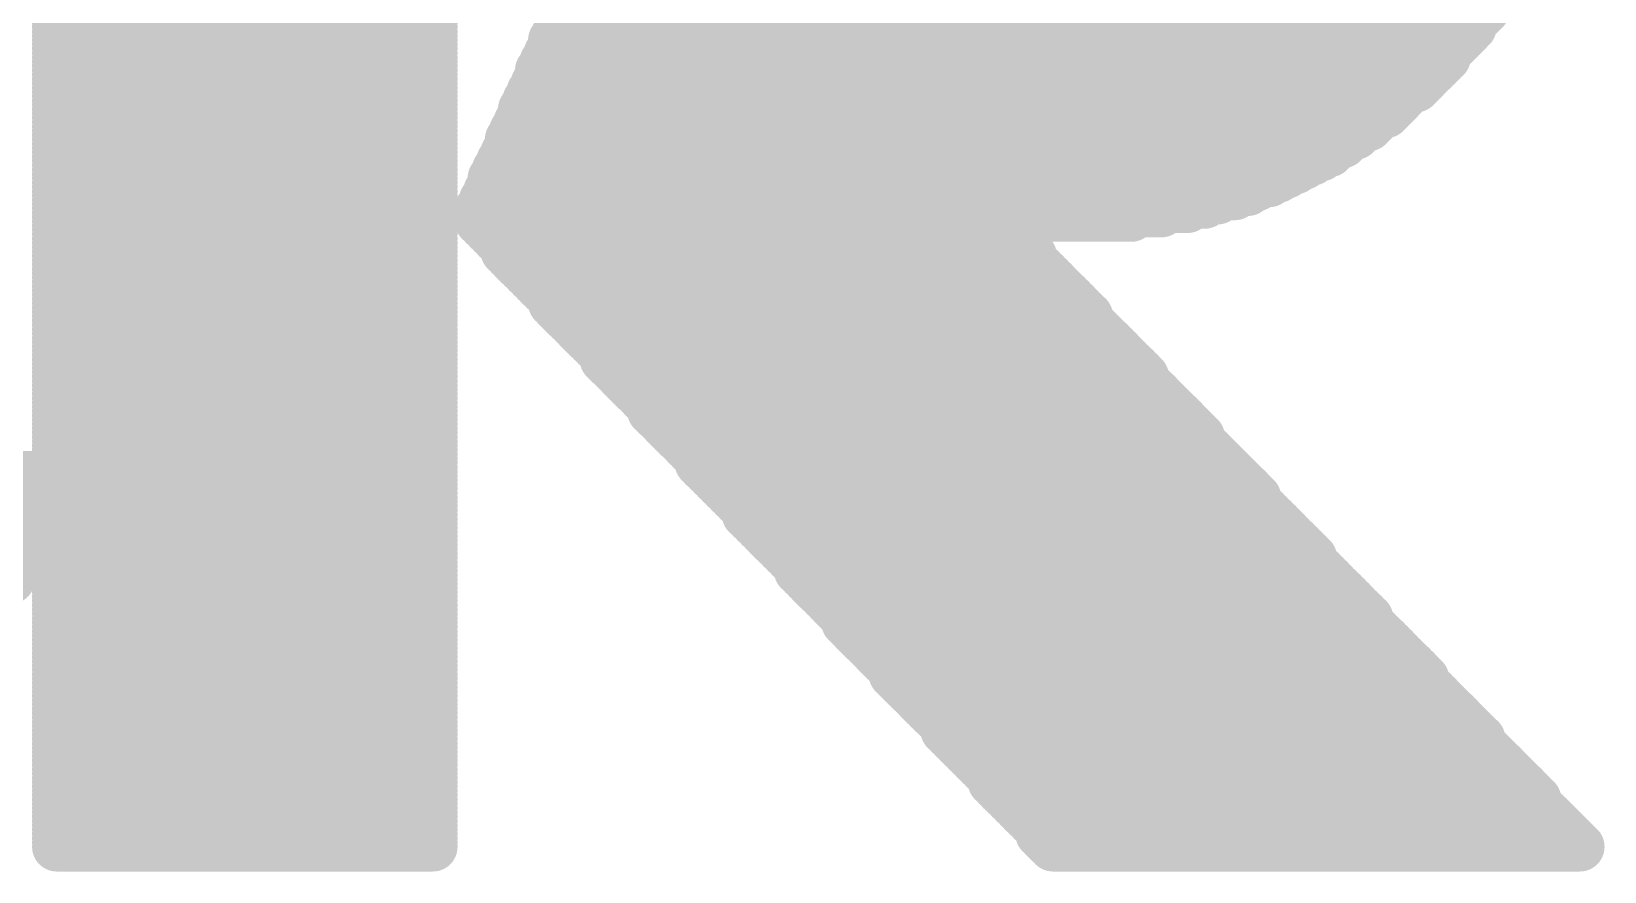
# Model space of a CAD drawing. Extents: x 97 to 206, y 100 to 175.
# Drawn here: x 159.823 to 161.416, y 163.494 to 164.344 of the extents above; entities that cross this region are included whole.
import ezdxf

# ---------------------------------------------------------------- set-up
doc = ezdxf.new("R2010")
doc.units = 0
doc.layers.get('0').update_dxf_attribs({"linetype": 'CONTINUOUS'})
doc.layers.add('SILK-TOP_PHO', color=9, linetype='CONTINUOUS')

# ---------------------------------------------------------------- blocks, each defined once
blk = doc.blocks.new('ROUND_117')
at = {"const_width": 0.02502}
blk.add_lwpolyline([(-0.01251, 0, 1), (0.01251, 0, 1)], format="xyb", close=True, dxfattribs=at)

msp = doc.modelspace()

# ---------------------------------------------------------------- linework, layer by layer
at = {"layer": 'SILK-TOP_PHO', "const_width": 0.050038}
for points in [[(159.84855, 164.36594), (160.229296, 164.36594)], [(159.84855, 164.361622), (160.229296, 164.361622)], [(160.363662, 164.361622), (161.290254, 164.361622)], [(160.368234, 164.36594), (161.294572, 164.36594)], [(159.84855, 164.357304), (160.229296, 164.357304)], [(159.84855, 164.352986), (160.229296, 164.352986)], [(159.84855, 164.348668), (160.229296, 164.348668)], [(159.84855, 164.344096), (160.229296, 164.344096)], [(160.355026, 164.344096), (161.277046, 164.344096)], [(160.359344, 164.352986), (161.281364, 164.352986)], [(160.359344, 164.348668), (161.281364, 164.348668)], [(160.363662, 164.357304), (161.285682, 164.357304)], [(159.84855, 164.339778), (160.229296, 164.339778)], [(159.84855, 164.33546), (160.229296, 164.33546)], [(159.84855, 164.331142), (160.229296, 164.331142)], [(159.84855, 164.326824), (160.229296, 164.326824)], [(160.350708, 164.33546), (161.26841, 164.33546)], [(160.350708, 164.331142), (161.264092, 164.331142)], [(160.350708, 164.326824), (161.25952, 164.326824)], [(160.355026, 164.339778), (161.272728, 164.339778)], [(159.84855, 164.322252), (160.229296, 164.322252)], [(159.84855, 164.317934), (160.229296, 164.317934)], [(159.84855, 164.313616), (160.229296, 164.313616)], [(160.342072, 164.313616), (161.250884, 164.313616)], [(160.34639, 164.322252), (161.255202, 164.322252)], [(160.34639, 164.317934), (161.255202, 164.317934)], [(159.84855, 164.309298), (160.229296, 164.309298)], [(159.84855, 164.30498), (160.229296, 164.30498)], [(159.84855, 164.300662), (160.229296, 164.300662)], [(159.84855, 164.29609), (160.229296, 164.29609)], [(160.3375, 164.30498), (161.242248, 164.30498)], [(160.3375, 164.300662), (161.237676, 164.300662)], [(160.3375, 164.29609), (161.233358, 164.29609)], [(160.342072, 164.309298), (161.246566, 164.309298)], [(159.84855, 164.291772), (160.229296, 164.291772)], [(159.84855, 164.287454), (160.229296, 164.287454)], [(159.84855, 164.283136), (160.229296, 164.283136)], [(159.84855, 164.278818), (160.229296, 164.278818)], [(160.328864, 164.283136), (161.215832, 164.283136)], [(160.328864, 164.278818), (161.211514, 164.278818)], [(160.333182, 164.291772), (161.22904, 164.291772)], [(160.333182, 164.287454), (161.224722, 164.287454)], [(159.84855, 164.274246), (160.229296, 164.274246)], [(159.84855, 164.269928), (160.229296, 164.269928)], [(159.84855, 164.26561), (160.229296, 164.26561)], [(160.320228, 164.26561), (161.19856, 164.26561)], [(160.324546, 164.274246), (161.207196, 164.274246)], [(160.324546, 164.269928), (161.202878, 164.269928)], [(159.84855, 164.261292), (160.229296, 164.261292)], [(159.84855, 164.256974), (160.229296, 164.256974)], [(159.84855, 164.252402), (160.229296, 164.252402)], [(159.84855, 164.248084), (160.229296, 164.248084)], [(160.315656, 164.252402), (161.181034, 164.252402)], [(160.315656, 164.248084), (161.176716, 164.248084)], [(160.320228, 164.261292), (161.194242, 164.261292)], [(160.320228, 164.256974), (161.185352, 164.256974)], [(159.84855, 164.243766), (160.229296, 164.243766)], [(159.84855, 164.239448), (160.229296, 164.239448)], [(159.84855, 164.23513), (160.229296, 164.23513)], [(160.30702, 164.23513), (161.154872, 164.23513)], [(160.311338, 164.243766), (161.167826, 164.243766)], [(160.311338, 164.239448), (161.163508, 164.239448)], [(159.84855, 164.230812), (160.229296, 164.230812)], [(159.84855, 164.22624), (160.229296, 164.22624)], [(159.84855, 164.221922), (160.229296, 164.221922)], [(159.84855, 164.217604), (160.229296, 164.217604)], [(160.302702, 164.221922), (161.137346, 164.221922)], [(160.302702, 164.217604), (161.12871, 164.217604)], [(160.30702, 164.230812), (161.150554, 164.230812)], [(160.30702, 164.22624), (161.141664, 164.22624)], [(159.84855, 164.213286), (160.229296, 164.213286)], [(159.84855, 164.208968), (160.229296, 164.208968)], [(159.84855, 164.204396), (160.229296, 164.204396)], [(159.84855, 164.200078), (160.229296, 164.200078)], [(160.293812, 164.204396), (161.102548, 164.204396)], [(160.293812, 164.200078), (161.093658, 164.200078)], [(160.298384, 164.213286), (161.11982, 164.213286)], [(160.298384, 164.208968), (161.111184, 164.208968)], [(159.84855, 164.19576), (160.229296, 164.19576)], [(159.84855, 164.191442), (160.229296, 164.191442)], [(159.84855, 164.187124), (160.229296, 164.187124)], [(160.289494, 164.19576), (161.085022, 164.19576)], [(160.289494, 164.191442), (161.076132, 164.191442)], [(160.289494, 164.187124), (161.063178, 164.187124)], [(159.84855, 164.182552), (160.229296, 164.182552)], [(159.84855, 164.178234), (160.229296, 164.178234)], [(159.84855, 164.173916), (160.229296, 164.173916)], [(159.84855, 164.169598), (160.229296, 164.169598)], [(160.280858, 164.173916), (161.023808, 164.173916)], [(160.280858, 164.169598), (161.010854, 164.169598)], [(160.285176, 164.182552), (161.054542, 164.182552)], [(160.285176, 164.178234), (161.041334, 164.178234)], [(159.84855, 164.16528), (160.229296, 164.16528)], [(159.84855, 164.160962), (160.229296, 164.160962)], [(159.84855, 164.15639), (160.229296, 164.15639)], [(159.84855, 164.152072), (160.229296, 164.152072)], [(160.27654, 164.16528), (160.993328, 164.16528)], [(160.27654, 164.160962), (160.967166, 164.160962)], [(160.27654, 164.15639), (160.936432, 164.15639)], [(160.27654, 164.152072), (160.801304, 164.152072)], [(159.84855, 164.147754), (160.229296, 164.147754)], [(159.84855, 164.143436), (160.229296, 164.143436)], [(159.84855, 164.139118), (160.229296, 164.139118)], [(160.280858, 164.147754), (160.805622, 164.147754)], [(160.285176, 164.143436), (160.80994, 164.143436)], [(160.289494, 164.139118), (160.814258, 164.139118)], [(159.84855, 164.134546), (160.229296, 164.134546)], [(159.84855, 164.130228), (160.229296, 164.130228)], [(159.84855, 164.12591), (160.229296, 164.12591)], [(159.84855, 164.121592), (160.229296, 164.121592)], [(160.293812, 164.134546), (160.818576, 164.134546)], [(160.298384, 164.130228), (160.823148, 164.130228)], [(160.302702, 164.12591), (160.827466, 164.12591)], [(160.302702, 164.121592), (160.831784, 164.121592)], [(159.84855, 164.117274), (160.229296, 164.117274)], [(159.84855, 164.112702), (160.229296, 164.112702)], [(159.84855, 164.108384), (160.229296, 164.108384)], [(159.84855, 164.104066), (160.229296, 164.104066)], [(160.30702, 164.117274), (160.836102, 164.117274)], [(160.311338, 164.112702), (160.836102, 164.112702)], [(160.315656, 164.108384), (160.84042, 164.108384)], [(160.320228, 164.104066), (160.844992, 164.104066)], [(159.84855, 164.099748), (160.229296, 164.099748)], [(159.84855, 164.09543), (160.229296, 164.09543)], [(159.84855, 164.091112), (160.229296, 164.091112)], [(160.324546, 164.099748), (160.84931, 164.099748)], [(160.328864, 164.09543), (160.853628, 164.09543)], [(160.333182, 164.091112), (160.857946, 164.091112)], [(159.84855, 164.08654), (160.229296, 164.08654)], [(159.84855, 164.082222), (160.229296, 164.082222)], [(159.84855, 164.077904), (160.229296, 164.077904)], [(159.84855, 164.073586), (160.229296, 164.073586)], [(160.3375, 164.08654), (160.862264, 164.08654)], [(160.342072, 164.082222), (160.866582, 164.082222)], [(160.34639, 164.077904), (160.871154, 164.077904)], [(160.350708, 164.073586), (160.875472, 164.073586)], [(159.84855, 164.069268), (160.229296, 164.069268)], [(159.84855, 164.064696), (160.229296, 164.064696)], [(159.84855, 164.060378), (160.229296, 164.060378)], [(159.84855, 164.05606), (160.229296, 164.05606)], [(160.350708, 164.069268), (160.87979, 164.069268)], [(160.355026, 164.064696), (160.884108, 164.064696)], [(160.359344, 164.060378), (160.888426, 164.060378)], [(160.363662, 164.05606), (160.892998, 164.05606)], [(159.84855, 164.051742), (160.229296, 164.051742)], [(159.84855, 164.047424), (160.229296, 164.047424)], [(159.84855, 164.042852), (160.229296, 164.042852)], [(160.368234, 164.051742), (160.892998, 164.051742)], [(160.372552, 164.047424), (160.897316, 164.047424)], [(160.37687, 164.042852), (160.901634, 164.042852)], [(159.84855, 164.038534), (160.229296, 164.038534)], [(159.84855, 164.034216), (160.229296, 164.034216)], [(159.84855, 164.029898), (160.229296, 164.029898)], [(159.84855, 164.02558), (160.229296, 164.02558)], [(160.381188, 164.038534), (160.905952, 164.038534)], [(160.385506, 164.034216), (160.91027, 164.034216)], [(160.390078, 164.029898), (160.914842, 164.029898)], [(160.394396, 164.02558), (160.91916, 164.02558)], [(159.84855, 164.021262), (160.229296, 164.021262)], [(159.84855, 164.01669), (160.229296, 164.01669)], [(159.84855, 164.012372), (160.229296, 164.012372)], [(159.84855, 164.008054), (160.229296, 164.008054)], [(160.398714, 164.021262), (160.923478, 164.021262)], [(160.403032, 164.01669), (160.927796, 164.01669)], [(160.403032, 164.012372), (160.932114, 164.012372)], [(160.40735, 164.008054), (160.936432, 164.008054)], [(159.84855, 164.003736), (160.229296, 164.003736)], [(159.84855, 163.999418), (160.229296, 163.999418)], [(159.84855, 163.994846), (160.229296, 163.994846)], [(160.411922, 164.003736), (160.941004, 164.003736)], [(160.41624, 163.999418), (160.945322, 163.999418)], [(160.420558, 163.994846), (160.94964, 163.994846)], [(159.84855, 163.990528), (160.229296, 163.990528)], [(159.84855, 163.98621), (160.229296, 163.98621)], [(159.84855, 163.981892), (160.229296, 163.981892)], [(159.84855, 163.977574), (160.229296, 163.977574)], [(160.424876, 163.990528), (160.94964, 163.990528)], [(160.429194, 163.98621), (160.953958, 163.98621)], [(160.433512, 163.981892), (160.958276, 163.981892)], [(160.438084, 163.977574), (160.962848, 163.977574)], [(159.84855, 163.973002), (160.229296, 163.973002)], [(159.84855, 163.968684), (160.229296, 163.968684)], [(159.84855, 163.964366), (160.229296, 163.964366)], [(160.442402, 163.973002), (160.967166, 163.973002)], [(160.44672, 163.968684), (160.971484, 163.968684)], [(160.451038, 163.964366), (160.975802, 163.964366)], [(159.84855, 163.960048), (160.229296, 163.960048)], [(159.84855, 163.95573), (160.229296, 163.95573)], [(159.84855, 163.951412), (160.229296, 163.951412)], [(159.84855, 163.94684), (160.229296, 163.94684)], [(160.451038, 163.960048), (160.98012, 163.960048)], [(160.455356, 163.95573), (160.984692, 163.95573)], [(160.459928, 163.951412), (160.98901, 163.951412)], [(160.464246, 163.94684), (160.993328, 163.94684)], [(159.84855, 163.942522), (160.229296, 163.942522)], [(159.84855, 163.938204), (160.229296, 163.938204)], [(159.84855, 163.933886), (160.229296, 163.933886)], [(159.84855, 163.929568), (160.229296, 163.929568)], [(160.468564, 163.942522), (160.997646, 163.942522)], [(160.472882, 163.938204), (161.001964, 163.938204)], [(160.4772, 163.933886), (161.006282, 163.933886)], [(160.481772, 163.929568), (161.006282, 163.929568)], [(159.84855, 163.924996), (160.229296, 163.924996)], [(159.84855, 163.920678), (160.229296, 163.920678)], [(159.84855, 163.91636), (160.229296, 163.91636)], [(160.48609, 163.924996), (161.010854, 163.924996)], [(160.490408, 163.920678), (161.015172, 163.920678)], [(160.494726, 163.91636), (161.01949, 163.91636)], [(159.84855, 163.912042), (160.229296, 163.912042)], [(159.84855, 163.907724), (160.229296, 163.907724)], [(159.84855, 163.903152), (160.229296, 163.903152)], [(159.84855, 163.898834), (160.229296, 163.898834)], [(160.499044, 163.912042), (161.023808, 163.912042)], [(160.499044, 163.907724), (161.028126, 163.907724)], [(160.503362, 163.903152), (161.032698, 163.903152)], [(160.507934, 163.898834), (161.037016, 163.898834)], [(158.556452, 163.894516), (160.229296, 163.894516)], [(158.56077, 163.890198), (160.229296, 163.890198)], [(158.56077, 163.88588), (160.229296, 163.88588)], [(158.565088, 163.881562), (159.840676, 163.881562)], [(159.84855, 163.881562), (160.229296, 163.881562)], [(160.512252, 163.894516), (161.041334, 163.894516)], [(160.51657, 163.890198), (161.045652, 163.890198)], [(160.520888, 163.88588), (161.04997, 163.88588)], [(160.525206, 163.881562), (161.054542, 163.881562)], [(158.569406, 163.87699), (159.840676, 163.87699)], [(158.573978, 163.872672), (159.836358, 163.872672)], [(158.573978, 163.868354), (159.836358, 163.868354)], [(159.84855, 163.87699), (160.229296, 163.87699)], [(159.84855, 163.872672), (160.229296, 163.872672)], [(159.84855, 163.868354), (160.229296, 163.868354)], [(160.529778, 163.87699), (161.05886, 163.87699)], [(160.534096, 163.872672), (161.063178, 163.872672)], [(160.538414, 163.868354), (161.063178, 163.868354)], [(158.578296, 163.864036), (159.83204, 163.864036)], [(158.582614, 163.859718), (159.83204, 163.859718)], [(158.582614, 163.855146), (159.827722, 163.855146)], [(158.586932, 163.850828), (159.827722, 163.850828)], [(159.84855, 163.864036), (160.229296, 163.864036)], [(159.84855, 163.859718), (160.229296, 163.859718)], [(159.84855, 163.855146), (160.229296, 163.855146)], [(159.84855, 163.850828), (160.229296, 163.850828)], [(160.542732, 163.864036), (161.067496, 163.864036)], [(160.54705, 163.859718), (161.071814, 163.859718)], [(160.54705, 163.855146), (161.076132, 163.855146)], [(160.551622, 163.850828), (161.080704, 163.850828)], [(158.59125, 163.84651), (159.827722, 163.84651)], [(158.595822, 163.842192), (159.823404, 163.842192)], [(158.60014, 163.837874), (159.823404, 163.837874)], [(158.60014, 163.833302), (159.818832, 163.833302)], [(159.84855, 163.84651), (160.229296, 163.84651)], [(159.84855, 163.842192), (160.229296, 163.842192)], [(159.84855, 163.837874), (160.229296, 163.837874)], [(159.84855, 163.833302), (160.229296, 163.833302)], [(160.55594, 163.84651), (161.085022, 163.84651)], [(160.560258, 163.842192), (161.08934, 163.842192)], [(160.564576, 163.837874), (161.093658, 163.837874)], [(160.568894, 163.833302), (161.097976, 163.833302)], [(158.604458, 163.828984), (159.818832, 163.828984)], [(158.608776, 163.824666), (159.814514, 163.824666)], [(158.613094, 163.820348), (159.814514, 163.820348)], [(159.84855, 163.828984), (160.229296, 163.828984)], [(159.84855, 163.824666), (160.229296, 163.824666)], [(159.84855, 163.820348), (160.229296, 163.820348)], [(160.573212, 163.828984), (161.102548, 163.828984)], [(160.577784, 163.824666), (161.106866, 163.824666)], [(160.582102, 163.820348), (161.111184, 163.820348)], [(158.617412, 163.81603), (159.814514, 163.81603)], [(158.617412, 163.811712), (159.810196, 163.811712)], [(158.621984, 163.80714), (159.810196, 163.80714)], [(158.626302, 163.802822), (159.805878, 163.802822)], [(159.84855, 163.81603), (160.229296, 163.81603)], [(159.84855, 163.811712), (160.229296, 163.811712)], [(159.84855, 163.80714), (160.229296, 163.80714)], [(159.84855, 163.802822), (160.229296, 163.802822)], [(160.58642, 163.81603), (161.115502, 163.81603)], [(160.590738, 163.811712), (161.11982, 163.811712)], [(160.595056, 163.80714), (161.11982, 163.80714)], [(160.599628, 163.802822), (161.124392, 163.802822)], [(158.63062, 163.798504), (159.805878, 163.798504)], [(158.634938, 163.794186), (159.80156, 163.794186)], [(158.639256, 163.789868), (159.80156, 163.789868)], [(159.84855, 163.798504), (160.229296, 163.798504)], [(159.84855, 163.794186), (160.229296, 163.794186)], [(159.84855, 163.789868), (160.229296, 163.789868)], [(159.84855, 163.785296), (160.229296, 163.785296)], [(160.599628, 163.798504), (161.12871, 163.798504)], [(160.603946, 163.794186), (161.133028, 163.794186)], [(160.608264, 163.789868), (161.137346, 163.789868)], [(160.612582, 163.785296), (161.141664, 163.785296)], [(159.84855, 163.780978), (160.229296, 163.780978)], [(159.84855, 163.77666), (160.229296, 163.77666)], [(159.84855, 163.772342), (160.229296, 163.772342)], [(160.6169, 163.780978), (161.145982, 163.780978)], [(160.621472, 163.77666), (161.150554, 163.77666)], [(160.62579, 163.772342), (161.154872, 163.772342)], [(159.84855, 163.768024), (160.229296, 163.768024)], [(159.84855, 163.763452), (160.229296, 163.763452)], [(159.84855, 163.759134), (160.229296, 163.759134)], [(159.84855, 163.754816), (160.229296, 163.754816)], [(160.630108, 163.768024), (161.15919, 163.768024)], [(160.634426, 163.763452), (161.163508, 163.763452)], [(160.638744, 163.759134), (161.167826, 163.759134)], [(160.643062, 163.754816), (161.172398, 163.754816)], [(159.84855, 163.750498), (160.229296, 163.750498)], [(159.84855, 163.74618), (160.229296, 163.74618)], [(159.84855, 163.741862), (160.229296, 163.741862)], [(159.84855, 163.73729), (160.229296, 163.73729)], [(160.647634, 163.750498), (161.176716, 163.750498)], [(160.647634, 163.74618), (161.176716, 163.74618)], [(160.651952, 163.741862), (161.181034, 163.741862)], [(160.65627, 163.73729), (161.185352, 163.73729)], [(159.84855, 163.732972), (160.229296, 163.732972)], [(159.84855, 163.728654), (160.229296, 163.728654)], [(159.84855, 163.724336), (160.229296, 163.724336)], [(160.660588, 163.732972), (161.18967, 163.732972)], [(160.664906, 163.728654), (161.194242, 163.728654)], [(160.669478, 163.724336), (161.19856, 163.724336)], [(159.84855, 163.720018), (160.229296, 163.720018)], [(159.84855, 163.715446), (160.229296, 163.715446)], [(159.84855, 163.711128), (160.229296, 163.711128)], [(159.84855, 163.70681), (160.229296, 163.70681)], [(160.673796, 163.720018), (161.202878, 163.720018)], [(160.678114, 163.715446), (161.207196, 163.715446)], [(160.682432, 163.711128), (161.211514, 163.711128)], [(160.68675, 163.70681), (161.215832, 163.70681)], [(159.84855, 163.702492), (160.229296, 163.702492)], [(159.84855, 163.698174), (160.229296, 163.698174)], [(159.84855, 163.693602), (160.229296, 163.693602)], [(160.691322, 163.702492), (161.220404, 163.702492)], [(160.69564, 163.698174), (161.224722, 163.698174)], [(160.69564, 163.693602), (161.22904, 163.693602)], [(159.84855, 163.689284), (160.229296, 163.689284)], [(159.84855, 163.684966), (160.229296, 163.684966)], [(159.84855, 163.680648), (160.229296, 163.680648)], [(159.84855, 163.67633), (160.229296, 163.67633)], [(160.699958, 163.689284), (161.233358, 163.689284)], [(160.704276, 163.684966), (161.233358, 163.684966)], [(160.708594, 163.680648), (161.237676, 163.680648)], [(160.712912, 163.67633), (161.242248, 163.67633)], [(159.84855, 163.672012), (160.229296, 163.672012)], [(159.84855, 163.66744), (160.229296, 163.66744)], [(159.84855, 163.663122), (160.229296, 163.663122)], [(159.84855, 163.658804), (160.229296, 163.658804)], [(160.717484, 163.672012), (161.246566, 163.672012)], [(160.721802, 163.66744), (161.250884, 163.66744)], [(160.72612, 163.663122), (161.255202, 163.663122)], [(160.730438, 163.658804), (161.25952, 163.658804)], [(159.84855, 163.654486), (160.229296, 163.654486)], [(159.84855, 163.650168), (160.229296, 163.650168)], [(159.84855, 163.645596), (160.229296, 163.645596)], [(160.734756, 163.654486), (161.264092, 163.654486)], [(160.739328, 163.650168), (161.26841, 163.650168)], [(160.743646, 163.645596), (161.272728, 163.645596)], [(159.84855, 163.641278), (160.229296, 163.641278)], [(159.84855, 163.63696), (160.229296, 163.63696)], [(159.84855, 163.632642), (160.229296, 163.632642)], [(159.84855, 163.628324), (160.229296, 163.628324)], [(160.747964, 163.641278), (161.277046, 163.641278)], [(160.747964, 163.63696), (161.281364, 163.63696)], [(160.752282, 163.632642), (161.285682, 163.632642)], [(160.7566, 163.628324), (161.290254, 163.628324)], [(159.84855, 163.623752), (160.229296, 163.623752)], [(159.84855, 163.619434), (160.229296, 163.619434)], [(159.84855, 163.615116), (160.229296, 163.615116)], [(159.84855, 163.610798), (160.229296, 163.610798)], [(160.761172, 163.623752), (161.290254, 163.623752)], [(160.76549, 163.619434), (161.294572, 163.619434)], [(160.769808, 163.615116), (161.29889, 163.615116)], [(160.774126, 163.610798), (161.303208, 163.610798)], [(159.84855, 163.60648), (160.229296, 163.60648)], [(159.84855, 163.602162), (160.229296, 163.602162)], [(159.84855, 163.59759), (160.229296, 163.59759)], [(160.778444, 163.60648), (161.307526, 163.60648)], [(160.782762, 163.602162), (161.312098, 163.602162)], [(160.787334, 163.59759), (161.316416, 163.59759)], [(159.84855, 163.593272), (160.229296, 163.593272)], [(159.84855, 163.588954), (160.229296, 163.588954)], [(159.84855, 163.584636), (160.229296, 163.584636)], [(159.84855, 163.580318), (160.229296, 163.580318)], [(160.791652, 163.593272), (161.320734, 163.593272)], [(160.79597, 163.588954), (161.325052, 163.588954)], [(160.79597, 163.584636), (161.32937, 163.584636)], [(160.800288, 163.580318), (161.333942, 163.580318)], [(159.84855, 163.575746), (160.229296, 163.575746)], [(159.84855, 163.571428), (160.229296, 163.571428)], [(159.84855, 163.56711), (160.229296, 163.56711)], [(159.84855, 163.562792), (160.229296, 163.562792)], [(160.804606, 163.575746), (161.33826, 163.575746)], [(160.809178, 163.571428), (161.342578, 163.571428)], [(160.813496, 163.56711), (161.346896, 163.56711)], [(160.817814, 163.562792), (161.346896, 163.562792)], [(159.84855, 163.558474), (160.229296, 163.558474)], [(159.84855, 163.553902), (160.229296, 163.553902)], [(159.84855, 163.549584), (160.229296, 163.549584)], [(160.822132, 163.558474), (161.351214, 163.558474)], [(160.82645, 163.553902), (161.355532, 163.553902)], [(160.831022, 163.549584), (161.360104, 163.549584)], [(159.84855, 163.545266), (160.229296, 163.545266)], [(159.84855, 163.540948), (160.229296, 163.540948)], [(159.84855, 163.53663), (160.229296, 163.53663)], [(159.84855, 163.532312), (160.229296, 163.532312)], [(160.83534, 163.545266), (161.364422, 163.545266)], [(160.839658, 163.540948), (161.36874, 163.540948)], [(160.843976, 163.53663), (161.373058, 163.53663)], [(160.843976, 163.532312), (161.377376, 163.532312)], [(159.84855, 163.52774), (160.229296, 163.52774)], [(159.84855, 163.523422), (160.229296, 163.523422)], [(159.84855, 163.519104), (160.229296, 163.519104)], [(160.848294, 163.52774), (161.381948, 163.52774)], [(160.852612, 163.523422), (161.386266, 163.523422)], [(160.857184, 163.519104), (161.390584, 163.519104)]]:
    msp.add_lwpolyline(points, dxfattribs=at)

# ---------------------------------------------------------------- block references
at = {"layer": 'SILK-TOP_PHO'}
for p in [(159.84855, 164.36594), (159.84855, 164.361622), (160.229296, 164.36594), (160.229296, 164.361622), (160.363662, 164.361622), (160.368234, 164.36594), (161.290254, 164.361622), (161.294572, 164.36594), (159.84855, 164.357304), (159.84855, 164.352986), (159.84855, 164.348668), (159.84855, 164.344096), (160.229296, 164.357304), (160.229296, 164.352986), (160.229296, 164.348668), (160.229296, 164.344096), (160.355026, 164.344096), (160.359344, 164.352986), (160.359344, 164.348668), (160.363662, 164.357304), (161.277046, 164.344096), (161.281364, 164.352986), (161.281364, 164.348668), (161.285682, 164.357304), (159.84855, 164.339778), (159.84855, 164.33546), (159.84855, 164.331142), (159.84855, 164.326824), (160.229296, 164.339778), (160.229296, 164.33546), (160.229296, 164.331142), (160.229296, 164.326824), (160.350708, 164.33546), (160.350708, 164.331142), (160.350708, 164.326824), (160.355026, 164.339778), (161.25952, 164.326824), (161.264092, 164.331142), (161.26841, 164.33546), (161.272728, 164.339778), (159.84855, 164.322252), (159.84855, 164.317934), (159.84855, 164.313616), (160.229296, 164.322252), (160.229296, 164.317934), (160.229296, 164.313616), (160.342072, 164.313616), (160.34639, 164.322252), (160.34639, 164.317934), (161.250884, 164.313616), (161.255202, 164.322252), (161.255202, 164.317934), (159.84855, 164.309298), (159.84855, 164.30498), (159.84855, 164.300662), (159.84855, 164.29609), (160.229296, 164.309298), (160.229296, 164.30498), (160.229296, 164.300662), (160.229296, 164.29609), (160.3375, 164.30498), (160.3375, 164.300662), (160.3375, 164.29609), (160.342072, 164.309298), (161.233358, 164.29609), (161.237676, 164.300662), (161.242248, 164.30498), (161.246566, 164.309298), (159.84855, 164.291772), (159.84855, 164.287454), (159.84855, 164.283136), (159.84855, 164.278818), (160.229296, 164.291772), (160.229296, 164.287454), (160.229296, 164.283136), (160.229296, 164.278818), (160.328864, 164.283136), (160.328864, 164.278818), (160.333182, 164.291772), (160.333182, 164.287454), (161.211514, 164.278818), (161.215832, 164.283136), (161.224722, 164.287454), (161.22904, 164.291772), (159.84855, 164.274246), (159.84855, 164.269928), (159.84855, 164.26561), (160.229296, 164.274246), (160.229296, 164.269928), (160.229296, 164.26561), (160.320228, 164.26561), (160.324546, 164.274246), (160.324546, 164.269928), (161.19856, 164.26561), (161.202878, 164.269928), (161.207196, 164.274246), (159.84855, 164.261292), (159.84855, 164.256974), (159.84855, 164.252402), (159.84855, 164.248084), (160.229296, 164.261292), (160.229296, 164.256974), (160.229296, 164.252402), (160.229296, 164.248084), (160.315656, 164.252402), (160.315656, 164.248084), (160.320228, 164.261292), (160.320228, 164.256974), (161.176716, 164.248084), (161.181034, 164.252402), (161.185352, 164.256974), (161.194242, 164.261292), (159.84855, 164.243766), (159.84855, 164.239448), (159.84855, 164.23513), (160.229296, 164.243766), (160.229296, 164.239448), (160.229296, 164.23513), (160.30702, 164.23513), (160.311338, 164.243766), (160.311338, 164.239448), (161.154872, 164.23513), (161.163508, 164.239448), (161.167826, 164.243766), (159.84855, 164.230812), (159.84855, 164.22624), (159.84855, 164.221922), (159.84855, 164.217604), (160.229296, 164.230812), (160.229296, 164.22624), (160.229296, 164.221922), (160.229296, 164.217604), (160.302702, 164.221922), (160.302702, 164.217604), (160.30702, 164.230812), (160.30702, 164.22624), (161.12871, 164.217604), (161.137346, 164.221922), (161.141664, 164.22624), (161.150554, 164.230812), (159.84855, 164.213286), (159.84855, 164.208968), (159.84855, 164.204396), (159.84855, 164.200078), (160.229296, 164.213286), (160.229296, 164.208968), (160.229296, 164.204396), (160.229296, 164.200078), (160.293812, 164.204396), (160.293812, 164.200078), (160.298384, 164.213286), (160.298384, 164.208968), (161.093658, 164.200078), (161.102548, 164.204396), (161.111184, 164.208968), (161.11982, 164.213286), (159.84855, 164.19576), (159.84855, 164.191442), (159.84855, 164.187124), (160.229296, 164.19576), (160.229296, 164.191442), (160.229296, 164.187124), (160.289494, 164.19576), (160.289494, 164.191442), (160.289494, 164.187124), (161.063178, 164.187124), (161.076132, 164.191442), (161.085022, 164.19576), (159.84855, 164.182552), (159.84855, 164.178234), (159.84855, 164.173916), (159.84855, 164.169598), (160.229296, 164.182552), (160.229296, 164.178234), (160.229296, 164.173916), (160.229296, 164.169598), (160.280858, 164.173916), (160.280858, 164.169598), (160.285176, 164.182552), (160.285176, 164.178234), (161.010854, 164.169598), (161.023808, 164.173916), (161.041334, 164.178234), (161.054542, 164.182552), (159.84855, 164.16528), (159.84855, 164.160962), (159.84855, 164.15639), (159.84855, 164.152072), (160.229296, 164.16528), (160.229296, 164.160962), (160.229296, 164.15639), (160.229296, 164.152072), (160.27654, 164.16528), (160.27654, 164.160962), (160.27654, 164.15639), (160.27654, 164.152072), (160.801304, 164.152072), (160.936432, 164.15639), (160.967166, 164.160962), (160.993328, 164.16528), (159.84855, 164.147754), (159.84855, 164.143436), (159.84855, 164.139118), (160.229296, 164.147754), (160.229296, 164.143436), (160.229296, 164.139118), (160.280858, 164.147754), (160.285176, 164.143436), (160.289494, 164.139118), (160.805622, 164.147754), (160.80994, 164.143436), (160.814258, 164.139118), (159.84855, 164.134546), (159.84855, 164.130228), (159.84855, 164.12591), (159.84855, 164.121592), (160.229296, 164.134546), (160.229296, 164.130228), (160.229296, 164.12591), (160.229296, 164.121592), (160.293812, 164.134546), (160.298384, 164.130228), (160.302702, 164.12591), (160.302702, 164.121592), (160.818576, 164.134546), (160.823148, 164.130228), (160.827466, 164.12591), (160.831784, 164.121592), (159.84855, 164.117274), (159.84855, 164.112702), (159.84855, 164.108384), (159.84855, 164.104066), (160.229296, 164.117274), (160.229296, 164.112702), (160.229296, 164.108384), (160.229296, 164.104066), (160.30702, 164.117274), (160.311338, 164.112702), (160.315656, 164.108384), (160.320228, 164.104066), (160.836102, 164.117274), (160.836102, 164.112702), (160.84042, 164.108384), (160.844992, 164.104066), (159.84855, 164.099748), (159.84855, 164.09543), (159.84855, 164.091112), (160.229296, 164.099748), (160.229296, 164.09543), (160.229296, 164.091112), (160.324546, 164.099748), (160.328864, 164.09543), (160.333182, 164.091112), (160.84931, 164.099748), (160.853628, 164.09543), (160.857946, 164.091112), (159.84855, 164.08654), (159.84855, 164.082222), (159.84855, 164.077904), (159.84855, 164.073586), (160.229296, 164.08654), (160.229296, 164.082222), (160.229296, 164.077904), (160.229296, 164.073586), (160.3375, 164.08654), (160.342072, 164.082222), (160.34639, 164.077904), (160.350708, 164.073586), (160.862264, 164.08654), (160.866582, 164.082222), (160.871154, 164.077904), (160.875472, 164.073586), (159.84855, 164.069268), (159.84855, 164.064696), (159.84855, 164.060378), (159.84855, 164.05606), (160.229296, 164.069268), (160.229296, 164.064696), (160.229296, 164.060378), (160.229296, 164.05606), (160.350708, 164.069268), (160.355026, 164.064696), (160.359344, 164.060378), (160.363662, 164.05606), (160.87979, 164.069268), (160.884108, 164.064696), (160.888426, 164.060378), (160.892998, 164.05606), (159.84855, 164.051742), (159.84855, 164.047424), (159.84855, 164.042852), (160.229296, 164.051742), (160.229296, 164.047424), (160.229296, 164.042852), (160.368234, 164.051742), (160.372552, 164.047424), (160.37687, 164.042852), (160.892998, 164.051742), (160.897316, 164.047424), (160.901634, 164.042852), (159.84855, 164.038534), (159.84855, 164.034216), (159.84855, 164.029898), (159.84855, 164.02558), (160.229296, 164.038534), (160.229296, 164.034216), (160.229296, 164.029898), (160.229296, 164.02558), (160.381188, 164.038534), (160.385506, 164.034216), (160.390078, 164.029898), (160.394396, 164.02558), (160.905952, 164.038534), (160.91027, 164.034216), (160.914842, 164.029898), (160.91916, 164.02558), (159.84855, 164.021262), (159.84855, 164.01669), (159.84855, 164.012372), (159.84855, 164.008054), (160.229296, 164.021262), (160.229296, 164.01669), (160.229296, 164.012372), (160.229296, 164.008054), (160.398714, 164.021262), (160.403032, 164.01669), (160.403032, 164.012372), (160.40735, 164.008054), (160.923478, 164.021262), (160.927796, 164.01669), (160.932114, 164.012372), (160.936432, 164.008054), (159.84855, 164.003736), (159.84855, 163.999418), (159.84855, 163.994846), (160.229296, 164.003736), (160.229296, 163.999418), (160.229296, 163.994846), (160.411922, 164.003736), (160.41624, 163.999418), (160.420558, 163.994846), (160.941004, 164.003736), (160.945322, 163.999418), (160.94964, 163.994846), (159.84855, 163.990528), (159.84855, 163.98621), (159.84855, 163.981892), (159.84855, 163.977574), (160.229296, 163.990528), (160.229296, 163.98621), (160.229296, 163.981892), (160.229296, 163.977574), (160.424876, 163.990528), (160.429194, 163.98621), (160.433512, 163.981892), (160.438084, 163.977574), (160.94964, 163.990528), (160.953958, 163.98621), (160.958276, 163.981892), (160.962848, 163.977574), (159.84855, 163.973002), (159.84855, 163.968684), (159.84855, 163.964366), (160.229296, 163.973002), (160.229296, 163.968684), (160.229296, 163.964366), (160.442402, 163.973002), (160.44672, 163.968684), (160.451038, 163.964366), (160.967166, 163.973002), (160.971484, 163.968684), (160.975802, 163.964366), (159.84855, 163.960048), (159.84855, 163.95573), (159.84855, 163.951412), (159.84855, 163.94684), (160.229296, 163.960048), (160.229296, 163.95573), (160.229296, 163.951412), (160.229296, 163.94684), (160.451038, 163.960048), (160.455356, 163.95573), (160.459928, 163.951412), (160.464246, 163.94684), (160.98012, 163.960048), (160.984692, 163.95573), (160.98901, 163.951412), (160.993328, 163.94684), (159.84855, 163.942522), (159.84855, 163.938204), (159.84855, 163.933886), (159.84855, 163.929568), (160.229296, 163.942522), (160.229296, 163.938204), (160.229296, 163.933886), (160.229296, 163.929568), (160.468564, 163.942522), (160.472882, 163.938204), (160.4772, 163.933886), (160.481772, 163.929568), (160.997646, 163.942522), (161.001964, 163.938204), (161.006282, 163.933886), (161.006282, 163.929568), (159.84855, 163.924996), (159.84855, 163.920678), (159.84855, 163.91636), (160.229296, 163.924996), (160.229296, 163.920678), (160.229296, 163.91636), (160.48609, 163.924996), (160.490408, 163.920678), (160.494726, 163.91636), (161.010854, 163.924996), (161.015172, 163.920678), (161.01949, 163.91636), (159.84855, 163.912042), (159.84855, 163.907724), (159.84855, 163.903152), (159.84855, 163.898834), (160.229296, 163.912042), (160.229296, 163.907724), (160.229296, 163.903152), (160.229296, 163.898834), (160.499044, 163.912042), (160.499044, 163.907724), (160.503362, 163.903152), (160.507934, 163.898834), (161.023808, 163.912042), (161.028126, 163.907724), (161.032698, 163.903152), (161.037016, 163.898834), (159.840676, 163.881562), (159.84855, 163.881562), (160.229296, 163.894516), (160.229296, 163.890198), (160.229296, 163.88588), (160.229296, 163.881562), (160.512252, 163.894516), (160.51657, 163.890198), (160.520888, 163.88588), (160.525206, 163.881562), (161.041334, 163.894516), (161.045652, 163.890198), (161.04997, 163.88588), (161.054542, 163.881562), (159.836358, 163.872672), (159.836358, 163.868354), (159.840676, 163.87699), (159.84855, 163.87699), (159.84855, 163.872672), (159.84855, 163.868354), (160.229296, 163.87699), (160.229296, 163.872672), (160.229296, 163.868354), (160.529778, 163.87699), (160.534096, 163.872672), (160.538414, 163.868354), (161.05886, 163.87699), (161.063178, 163.872672), (161.063178, 163.868354), (159.827722, 163.855146), (159.827722, 163.850828), (159.83204, 163.864036), (159.83204, 163.859718), (159.84855, 163.864036), (159.84855, 163.859718), (159.84855, 163.855146), (159.84855, 163.850828), (160.229296, 163.864036), (160.229296, 163.859718), (160.229296, 163.855146), (160.229296, 163.850828), (160.542732, 163.864036), (160.54705, 163.859718), (160.54705, 163.855146), (160.551622, 163.850828), (161.067496, 163.864036), (161.071814, 163.859718), (161.076132, 163.855146), (161.080704, 163.850828), (159.818832, 163.833302), (159.823404, 163.842192), (159.823404, 163.837874), (159.827722, 163.84651), (159.84855, 163.84651), (159.84855, 163.842192), (159.84855, 163.837874), (159.84855, 163.833302), (160.229296, 163.84651), (160.229296, 163.842192), (160.229296, 163.837874), (160.229296, 163.833302), (160.55594, 163.84651), (160.560258, 163.842192), (160.564576, 163.837874), (160.568894, 163.833302), (161.085022, 163.84651), (161.08934, 163.842192), (161.093658, 163.837874), (161.097976, 163.833302), (159.814514, 163.824666), (159.814514, 163.820348), (159.818832, 163.828984), (159.84855, 163.828984), (159.84855, 163.824666), (159.84855, 163.820348), (160.229296, 163.828984), (160.229296, 163.824666), (160.229296, 163.820348), (160.573212, 163.828984), (160.577784, 163.824666), (160.582102, 163.820348), (161.102548, 163.828984), (161.106866, 163.824666), (161.111184, 163.820348), (159.805878, 163.802822), (159.810196, 163.811712), (159.810196, 163.80714), (159.814514, 163.81603), (159.84855, 163.81603), (159.84855, 163.811712), (159.84855, 163.80714), (159.84855, 163.802822), (160.229296, 163.81603), (160.229296, 163.811712), (160.229296, 163.80714), (160.229296, 163.802822), (160.58642, 163.81603), (160.590738, 163.811712), (160.595056, 163.80714), (160.599628, 163.802822), (161.115502, 163.81603), (161.11982, 163.811712), (161.11982, 163.80714), (161.124392, 163.802822), (159.80156, 163.794186), (159.80156, 163.789868), (159.805878, 163.798504), (159.84855, 163.798504), (159.84855, 163.794186), (159.84855, 163.789868), (159.84855, 163.785296), (160.229296, 163.798504), (160.229296, 163.794186), (160.229296, 163.789868), (160.229296, 163.785296), (160.599628, 163.798504), (160.603946, 163.794186), (160.608264, 163.789868), (160.612582, 163.785296), (161.12871, 163.798504), (161.133028, 163.794186), (161.137346, 163.789868), (161.141664, 163.785296), (159.84855, 163.780978), (159.84855, 163.77666), (159.84855, 163.772342), (160.229296, 163.780978), (160.229296, 163.77666), (160.229296, 163.772342), (160.6169, 163.780978), (160.621472, 163.77666), (160.62579, 163.772342), (161.145982, 163.780978), (161.150554, 163.77666), (161.154872, 163.772342), (159.84855, 163.768024), (159.84855, 163.763452), (159.84855, 163.759134), (159.84855, 163.754816), (160.229296, 163.768024), (160.229296, 163.763452), (160.229296, 163.759134), (160.229296, 163.754816), (160.630108, 163.768024), (160.634426, 163.763452), (160.638744, 163.759134), (160.643062, 163.754816), (161.15919, 163.768024), (161.163508, 163.763452), (161.167826, 163.759134), (161.172398, 163.754816), (159.84855, 163.750498), (159.84855, 163.74618), (159.84855, 163.741862), (159.84855, 163.73729), (160.229296, 163.750498), (160.229296, 163.74618), (160.229296, 163.741862), (160.229296, 163.73729), (160.647634, 163.750498), (160.647634, 163.74618), (160.651952, 163.741862), (160.65627, 163.73729), (161.176716, 163.750498), (161.176716, 163.74618), (161.181034, 163.741862), (161.185352, 163.73729), (159.84855, 163.732972), (159.84855, 163.728654), (159.84855, 163.724336), (160.229296, 163.732972), (160.229296, 163.728654), (160.229296, 163.724336), (160.660588, 163.732972), (160.664906, 163.728654), (160.669478, 163.724336), (161.18967, 163.732972), (161.194242, 163.728654), (161.19856, 163.724336), (159.84855, 163.720018), (159.84855, 163.715446), (159.84855, 163.711128), (159.84855, 163.70681), (160.229296, 163.720018), (160.229296, 163.715446), (160.229296, 163.711128), (160.229296, 163.70681), (160.673796, 163.720018), (160.678114, 163.715446), (160.682432, 163.711128), (160.68675, 163.70681), (161.202878, 163.720018), (161.207196, 163.715446), (161.211514, 163.711128), (161.215832, 163.70681), (159.84855, 163.702492), (159.84855, 163.698174), (159.84855, 163.693602), (160.229296, 163.702492), (160.229296, 163.698174), (160.229296, 163.693602), (160.691322, 163.702492), (160.69564, 163.698174), (160.69564, 163.693602), (161.220404, 163.702492), (161.224722, 163.698174), (161.22904, 163.693602), (159.84855, 163.689284), (159.84855, 163.684966), (159.84855, 163.680648), (159.84855, 163.67633), (160.229296, 163.689284), (160.229296, 163.684966), (160.229296, 163.680648), (160.229296, 163.67633), (160.699958, 163.689284), (160.704276, 163.684966), (160.708594, 163.680648), (160.712912, 163.67633), (161.233358, 163.689284), (161.233358, 163.684966), (161.237676, 163.680648), (161.242248, 163.67633), (159.84855, 163.672012), (159.84855, 163.66744), (159.84855, 163.663122), (159.84855, 163.658804), (160.229296, 163.672012), (160.229296, 163.66744), (160.229296, 163.663122), (160.229296, 163.658804), (160.717484, 163.672012), (160.721802, 163.66744), (160.72612, 163.663122), (160.730438, 163.658804), (161.246566, 163.672012), (161.250884, 163.66744), (161.255202, 163.663122), (161.25952, 163.658804), (159.84855, 163.654486), (159.84855, 163.650168), (159.84855, 163.645596), (160.229296, 163.654486), (160.229296, 163.650168), (160.229296, 163.645596), (160.734756, 163.654486), (160.739328, 163.650168), (160.743646, 163.645596), (161.264092, 163.654486), (161.26841, 163.650168), (161.272728, 163.645596), (159.84855, 163.641278), (159.84855, 163.63696), (159.84855, 163.632642), (159.84855, 163.628324), (160.229296, 163.641278), (160.229296, 163.63696), (160.229296, 163.632642), (160.229296, 163.628324), (160.747964, 163.641278), (160.747964, 163.63696), (160.752282, 163.632642), (160.7566, 163.628324), (161.277046, 163.641278), (161.281364, 163.63696), (161.285682, 163.632642), (161.290254, 163.628324), (159.84855, 163.623752), (159.84855, 163.619434), (159.84855, 163.615116), (159.84855, 163.610798), (160.229296, 163.623752), (160.229296, 163.619434), (160.229296, 163.615116), (160.229296, 163.610798), (160.761172, 163.623752), (160.76549, 163.619434), (160.769808, 163.615116), (160.774126, 163.610798), (161.290254, 163.623752), (161.294572, 163.619434), (161.29889, 163.615116), (161.303208, 163.610798), (159.84855, 163.60648), (159.84855, 163.602162), (159.84855, 163.59759), (160.229296, 163.60648), (160.229296, 163.602162), (160.229296, 163.59759), (160.778444, 163.60648), (160.782762, 163.602162), (160.787334, 163.59759), (161.307526, 163.60648), (161.312098, 163.602162), (161.316416, 163.59759), (159.84855, 163.593272), (159.84855, 163.588954), (159.84855, 163.584636), (159.84855, 163.580318), (160.229296, 163.593272), (160.229296, 163.588954), (160.229296, 163.584636), (160.229296, 163.580318), (160.791652, 163.593272), (160.79597, 163.588954), (160.79597, 163.584636), (160.800288, 163.580318), (161.320734, 163.593272), (161.325052, 163.588954), (161.32937, 163.584636), (161.333942, 163.580318), (159.84855, 163.575746), (159.84855, 163.571428), (159.84855, 163.56711), (159.84855, 163.562792), (160.229296, 163.575746), (160.229296, 163.571428), (160.229296, 163.56711), (160.229296, 163.562792), (160.804606, 163.575746), (160.809178, 163.571428), (160.813496, 163.56711), (160.817814, 163.562792), (161.33826, 163.575746), (161.342578, 163.571428), (161.346896, 163.56711), (161.346896, 163.562792), (159.84855, 163.558474), (159.84855, 163.553902), (159.84855, 163.549584), (160.229296, 163.558474), (160.229296, 163.553902), (160.229296, 163.549584), (160.822132, 163.558474), (160.82645, 163.553902), (160.831022, 163.549584), (161.351214, 163.558474), (161.355532, 163.553902), (161.360104, 163.549584), (159.84855, 163.545266), (159.84855, 163.540948), (159.84855, 163.53663), (159.84855, 163.532312), (160.229296, 163.545266), (160.229296, 163.540948), (160.229296, 163.53663), (160.229296, 163.532312), (160.83534, 163.545266), (160.839658, 163.540948), (160.843976, 163.53663), (160.843976, 163.532312), (161.364422, 163.545266), (161.36874, 163.540948), (161.373058, 163.53663), (161.377376, 163.532312), (159.84855, 163.52774), (159.84855, 163.523422), (159.84855, 163.519104), (160.229296, 163.52774), (160.229296, 163.523422), (160.229296, 163.519104), (160.848294, 163.52774), (160.852612, 163.523422), (160.857184, 163.519104), (161.381948, 163.52774), (161.386266, 163.523422), (161.390584, 163.519104)]:
    msp.add_blockref('ROUND_117', p, dxfattribs=at)

doc.saveas('drawing.dxf')
